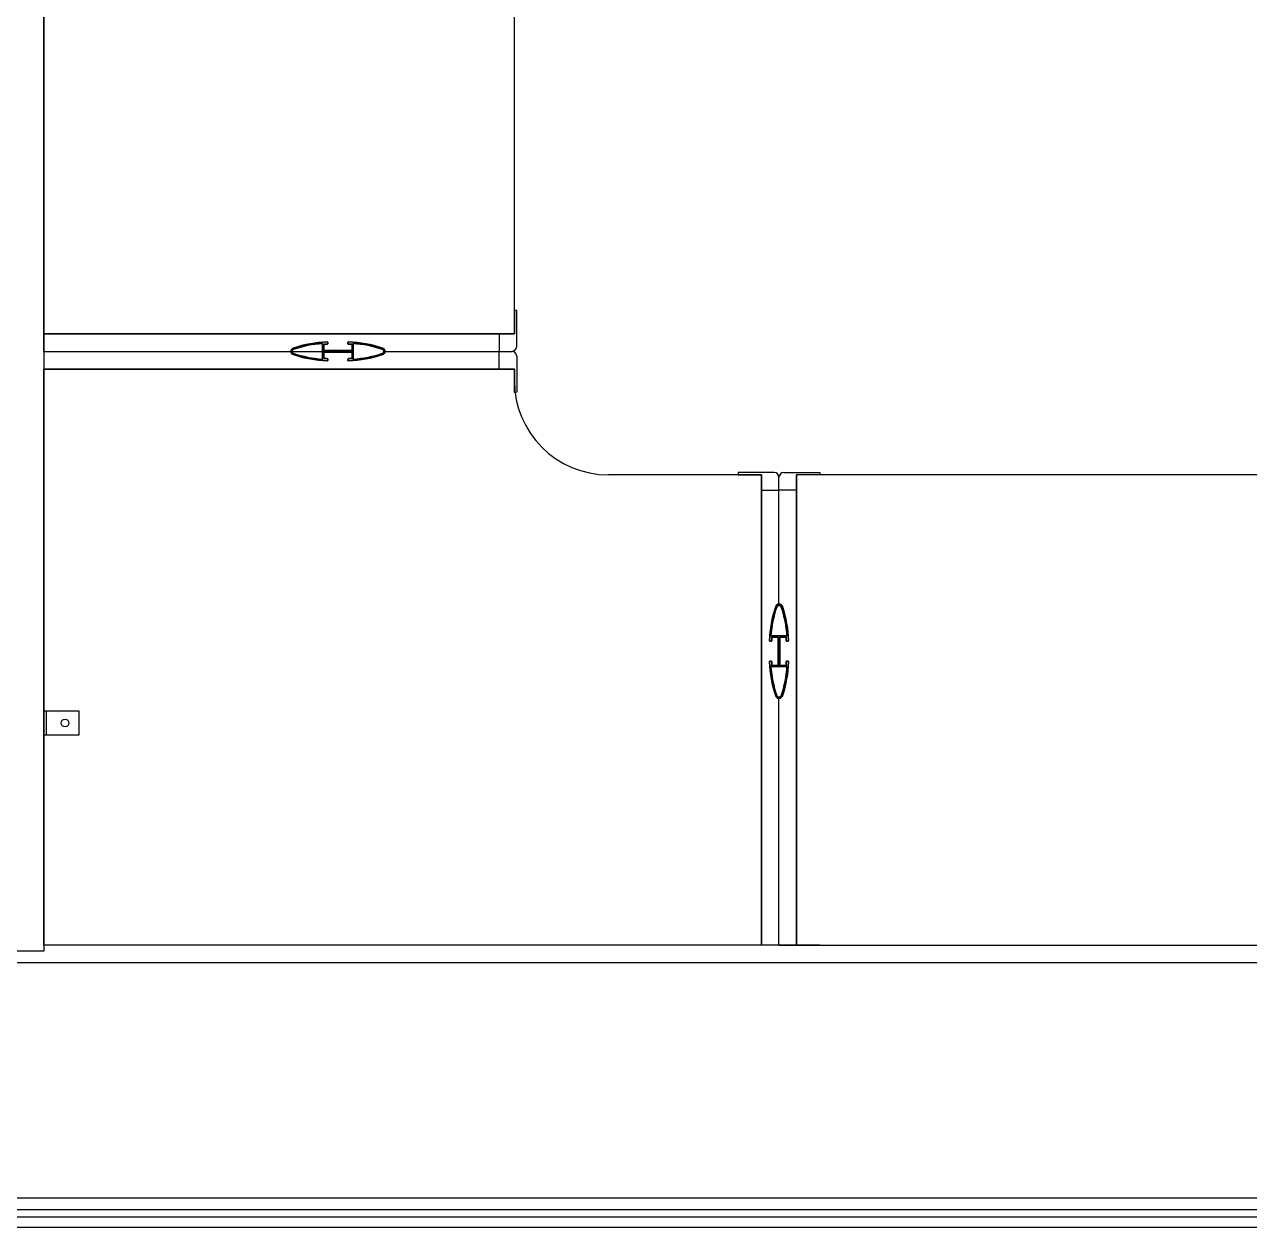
# Model space of a CAD drawing. Header units: millimetres. Extents: x -33000 to 294000, y 0 to 42408.
# Drawn here: x 272045 to 273086, y 13870 to 14893 of the extents above; entities that cross this region are included whole.
import ezdxf

# ---------------------------------------------------------------- set-up
doc = ezdxf.new("R2010")
doc.units = ezdxf.units.MM
doc.header["$LTSCALE"] = 50
doc.layers.add('arch', color=8, linetype='Continuous')

msp = doc.modelspace()

# ---------------------------------------------------------------- linework, layer by layer
at = {"layer": 'arch', "ltscale": 25}
for p, q in [((272061.2, 14629.6), (272061.2, 15359.6)), ((272461.2, 14629.6), (272461.2, 15359.6)), ((272463.2, 14649.3), (272461.2, 14649.6)), ((272461.2, 14649.6), (272461.2, 14629.6)), ((272463.2, 14618.6), (272463.2, 14649.3)), ((272461.2, 14629.6), (272061.2, 14629.6)), ((272061.2, 14614.6), (272061.2, 14629.6)), ((272461.2, 14629.6), (272448.2, 14629.6)), ((272448.2, 14629.6), (272448.2, 14614.6)), ((272061.2, 14614.6), (272061.2, 14599.6)), ((272448.2, 14614.6), (272459.2, 14614.6)), ((272448.2, 14599.6), (272448.2, 14614.6)), ((272463.2, 14610.6), (272463.2, 14579.9)), ((272061.2, 14109.6), (272061.2, 14599.6)), ((272461.2, 14599.6), (272061.2, 14599.6)), ((272461.2, 14599.6), (272448.2, 14599.6)), ((272461.2, 14599.6), (272461.2, 14589.6)), ((272461.2, 14579.6), (272461.2, 14599.6)), ((272463.2, 14579.9), (272461.2, 14579.6)), ((272671.2, 14509.6), (272541.2, 14509.6)), ((272651.5, 14511.6), (272651.2, 14509.6)), ((272651.2, 14509.6), (272671.2, 14509.6)), ((272682.2, 14511.6), (272651.5, 14511.6)), ((272671.2, 14509.6), (272671.2, 14109.6)), ((272671.2, 14509.6), (272671.2, 14496.6)), ((272686.2, 14496.6), (272686.2, 14507.6)), ((272690.2, 14511.6), (272720.9, 14511.6)), ((272701.2, 14509.6), (272701.2, 14109.6)), ((272721.2, 14509.6), (272701.2, 14509.6)), ((272701.2, 14509.6), (272701.2, 14496.6)), ((272720.9, 14511.6), (272721.2, 14509.6)), ((272671.2, 14496.6), (272686.2, 14496.6)), ((272701.2, 14496.6), (272686.2, 14496.6)), ((272091.2, 14308.6), (272061.2, 14308.6)), ((272063.2, 14308.6), (272063.2, 14288.6)), ((272091.2, 14288.6), (272091.2, 14308.6)), ((272061.2, 14288.6), (272091.2, 14288.6)), ((272721.2, 14109.6), (272061.2, 14109.6)), ((272061.2, 14109.6), (272061.2, 14104.6)), ((272686.2, 14109.6), (272671.2, 14109.6)), ((272686.2, 14109.6), (272701.2, 14109.6)), ((273681.2, 14094.6), (271471.2, 14094.6)), ((273681.2, 13894.6), (271471.2, 13894.6))]:
    msp.add_line(p, q, dxfattribs=at)
for points in [[(271961.2, 14104.6), (271961.2, 15884.6), (272061.2, 15884.6), (272061.2, 14104.6)], [(272701.2, 14109.6), (273521.2, 14109.6), (273521.2, 14509.6), (272701.2, 14509.6)], [(271461.2, 13884.6), (271461.2, 13878.6), (273671.2, 13878.6), (273671.2, 13884.6)], [(273671.2, 13878.6), (273671.2, 13869.6), (271461.2, 13869.6), (271461.2, 13878.6)]]:
    msp.add_lwpolyline(points, close=True, dxfattribs=at)
for points in [[(272456.2, 14629.6), (272061.2, 14629.6)], [(272061.2, 14629.6), (272461.2, 14629.6)], [(272061.2, 14614.6), (272321.2, 14614.6)], [(272351.2, 14614.6), (272459.2, 14614.6)], [(272456.2, 14599.6), (272061.2, 14599.6)], [(272061.2, 14599.6), (272461.2, 14599.6)], [(272671.2, 14109.6), (272671.2, 14509.6)], [(272686.2, 14399.6), (272686.2, 14507.6)], [(272701.2, 14109.6), (272701.2, 14509.6)], [(272671.2, 14504.6), (272671.2, 14109.6)], [(272701.2, 14504.6), (272701.2, 14109.6)], [(272686.2, 14109.6), (272686.2, 14319.6)]]:
    msp.add_lwpolyline(points, dxfattribs=at)
for points in [[(272273.3, 14617.4, -0.073891), (272302.2, 14622.6, -0.422671), (272302.7, 14622.1), (272302.7, 14621.3, -0.414214), (272302.2, 14620.8), (272299.2, 14620.8), (272299.2, 14615.4), (272323.2, 14615.4), (272323.2, 14620.8), (272320.2, 14620.8, -0.414214), (272319.7, 14621.3), (272319.7, 14622.1, -0.422671), (272320.2, 14622.6, -0.073891), (272349.2, 14617.4, -0.719192), (272349.2, 14611.8, -0.073891), (272320.2, 14606.6, -0.422671), (272319.7, 14607.1), (272319.7, 14607.9, -0.414214), (272320.2, 14608.4), (272323.2, 14608.4), (272323.2, 14613.9), (272299.2, 14613.9), (272299.2, 14608.4), (272302.2, 14608.4, -0.414214), (272302.7, 14607.9), (272302.7, 14607.1, -0.422671), (272302.2, 14606.6, -0.073891), (272273.3, 14611.8, -0.719192)], [(272273.3, 14611.8, 0.073891), (272302.2, 14606.6, 0.422671), (272302.7, 14607.1), (272302.7, 14607.9, 0.414214), (272302.2, 14608.4), (272299.2, 14608.4), (272299.2, 14613.9), (272323.2, 14613.9), (272323.2, 14608.4), (272320.2, 14608.4, 0.414214), (272319.7, 14607.9), (272319.7, 14607.1, 0.422671), (272320.2, 14606.6, 0.073891), (272349.2, 14611.8, 0.719192), (272349.2, 14617.4, 0.073891), (272320.2, 14622.6, 0.422671), (272319.7, 14622.1), (272319.7, 14621.3, 0.414214), (272320.2, 14620.8), (272323.2, 14620.8), (272323.2, 14615.4), (272299.2, 14615.4), (272299.2, 14620.8), (272302.2, 14620.8, 0.414214), (272302.7, 14621.3), (272302.7, 14622.1, 0.422671), (272302.2, 14622.6, 0.073891), (272273.3, 14617.4, 0.719192)], [(272298.2, 14621.4, 0.063692), (272273.6, 14616.5, 0.719192), (272273.6, 14612.7, 0.063692), (272298.2, 14607.8)], [(272298.2, 14607.8, -0.063692), (272273.6, 14612.7, -0.719192), (272273.6, 14616.5, -0.063692), (272298.2, 14621.4)], [(272324.2, 14621.4, -0.063692), (272348.8, 14616.5, -0.719192), (272348.8, 14612.7, -0.063692), (272324.2, 14607.8)], [(272324.2, 14607.8, 0.063692), (272348.8, 14612.7, 0.719192), (272348.8, 14616.5, 0.063692), (272324.2, 14621.4)], [(272683.4, 14321.7, -0.073891), (272678.2, 14350.6, -0.422671), (272678.7, 14351.1), (272679.5, 14351.1, -0.414214), (272680, 14350.6), (272680, 14347.6), (272685.5, 14347.6), (272685.5, 14371.6), (272680, 14371.6), (272680, 14368.6, -0.414214), (272679.5, 14368.1), (272678.7, 14368.1, -0.422671), (272678.2, 14368.6, -0.073891), (272683.4, 14397.6, -0.719192), (272689.1, 14397.6, -0.073891), (272694.2, 14368.6, -0.422671), (272693.7, 14368.1), (272692.9, 14368.1, -0.414214), (272692.4, 14368.6), (272692.4, 14371.6), (272687, 14371.6), (272687, 14347.6), (272692.4, 14347.6), (272692.4, 14350.6, -0.414214), (272692.9, 14351.1), (272693.7, 14351.1, -0.422671), (272694.2, 14350.6, -0.073891), (272689.1, 14321.7, -0.719192)], [(272689.1, 14321.7, 0.073891), (272694.2, 14350.6, 0.422671), (272693.7, 14351.1), (272692.9, 14351.1, 0.414214), (272692.4, 14350.6), (272692.4, 14347.6), (272687, 14347.6), (272687, 14371.6), (272692.4, 14371.6), (272692.4, 14368.6, 0.414214), (272692.9, 14368.1), (272693.7, 14368.1, 0.422671), (272694.2, 14368.6, 0.073891), (272689.1, 14397.6, 0.719192), (272683.4, 14397.6, 0.073891), (272678.2, 14368.6, 0.422671), (272678.7, 14368.1), (272679.5, 14368.1, 0.414214), (272680, 14368.6), (272680, 14371.6), (272685.5, 14371.6), (272685.5, 14347.6), (272680, 14347.6), (272680, 14350.6, 0.414214), (272679.5, 14351.1), (272678.7, 14351.1, 0.422671), (272678.2, 14350.6, 0.073891), (272683.4, 14321.7, 0.719192)], [(272679.4, 14372.6, -0.063692), (272684.3, 14397.2, -0.719192), (272688.1, 14397.2, -0.063692), (272693, 14372.6)], [(272693, 14372.6, 0.063692), (272688.1, 14397.2, 0.719192), (272684.3, 14397.2, 0.063692), (272679.4, 14372.6)], [(272679.4, 14346.6, 0.063692), (272684.3, 14322, 0.719192), (272688.1, 14322, 0.063692), (272693, 14346.6)], [(272693, 14346.6, -0.063692), (272688.1, 14322, -0.719192), (272684.3, 14322, -0.063692), (272679.4, 14346.6)]]:
    msp.add_lwpolyline(points, format="xyb", close=True, dxfattribs=at)
msp.add_circle((272079.2, 14298.6), 3.25, dxfattribs=at)
for centre, radius, start, end in [((272459.2, 14618.6), 4, 270, 0), ((272459.2, 14610.6), 4, 0, 90), ((272541.2, 14589.6), 80, 180, 270), ((272682.2, 14507.6), 4, 0, 90), ((272690.2, 14507.6), 4, 90, 180)]:
    msp.add_arc(centre, radius, start, end, dxfattribs=at)

doc.saveas('drawing.dxf')
